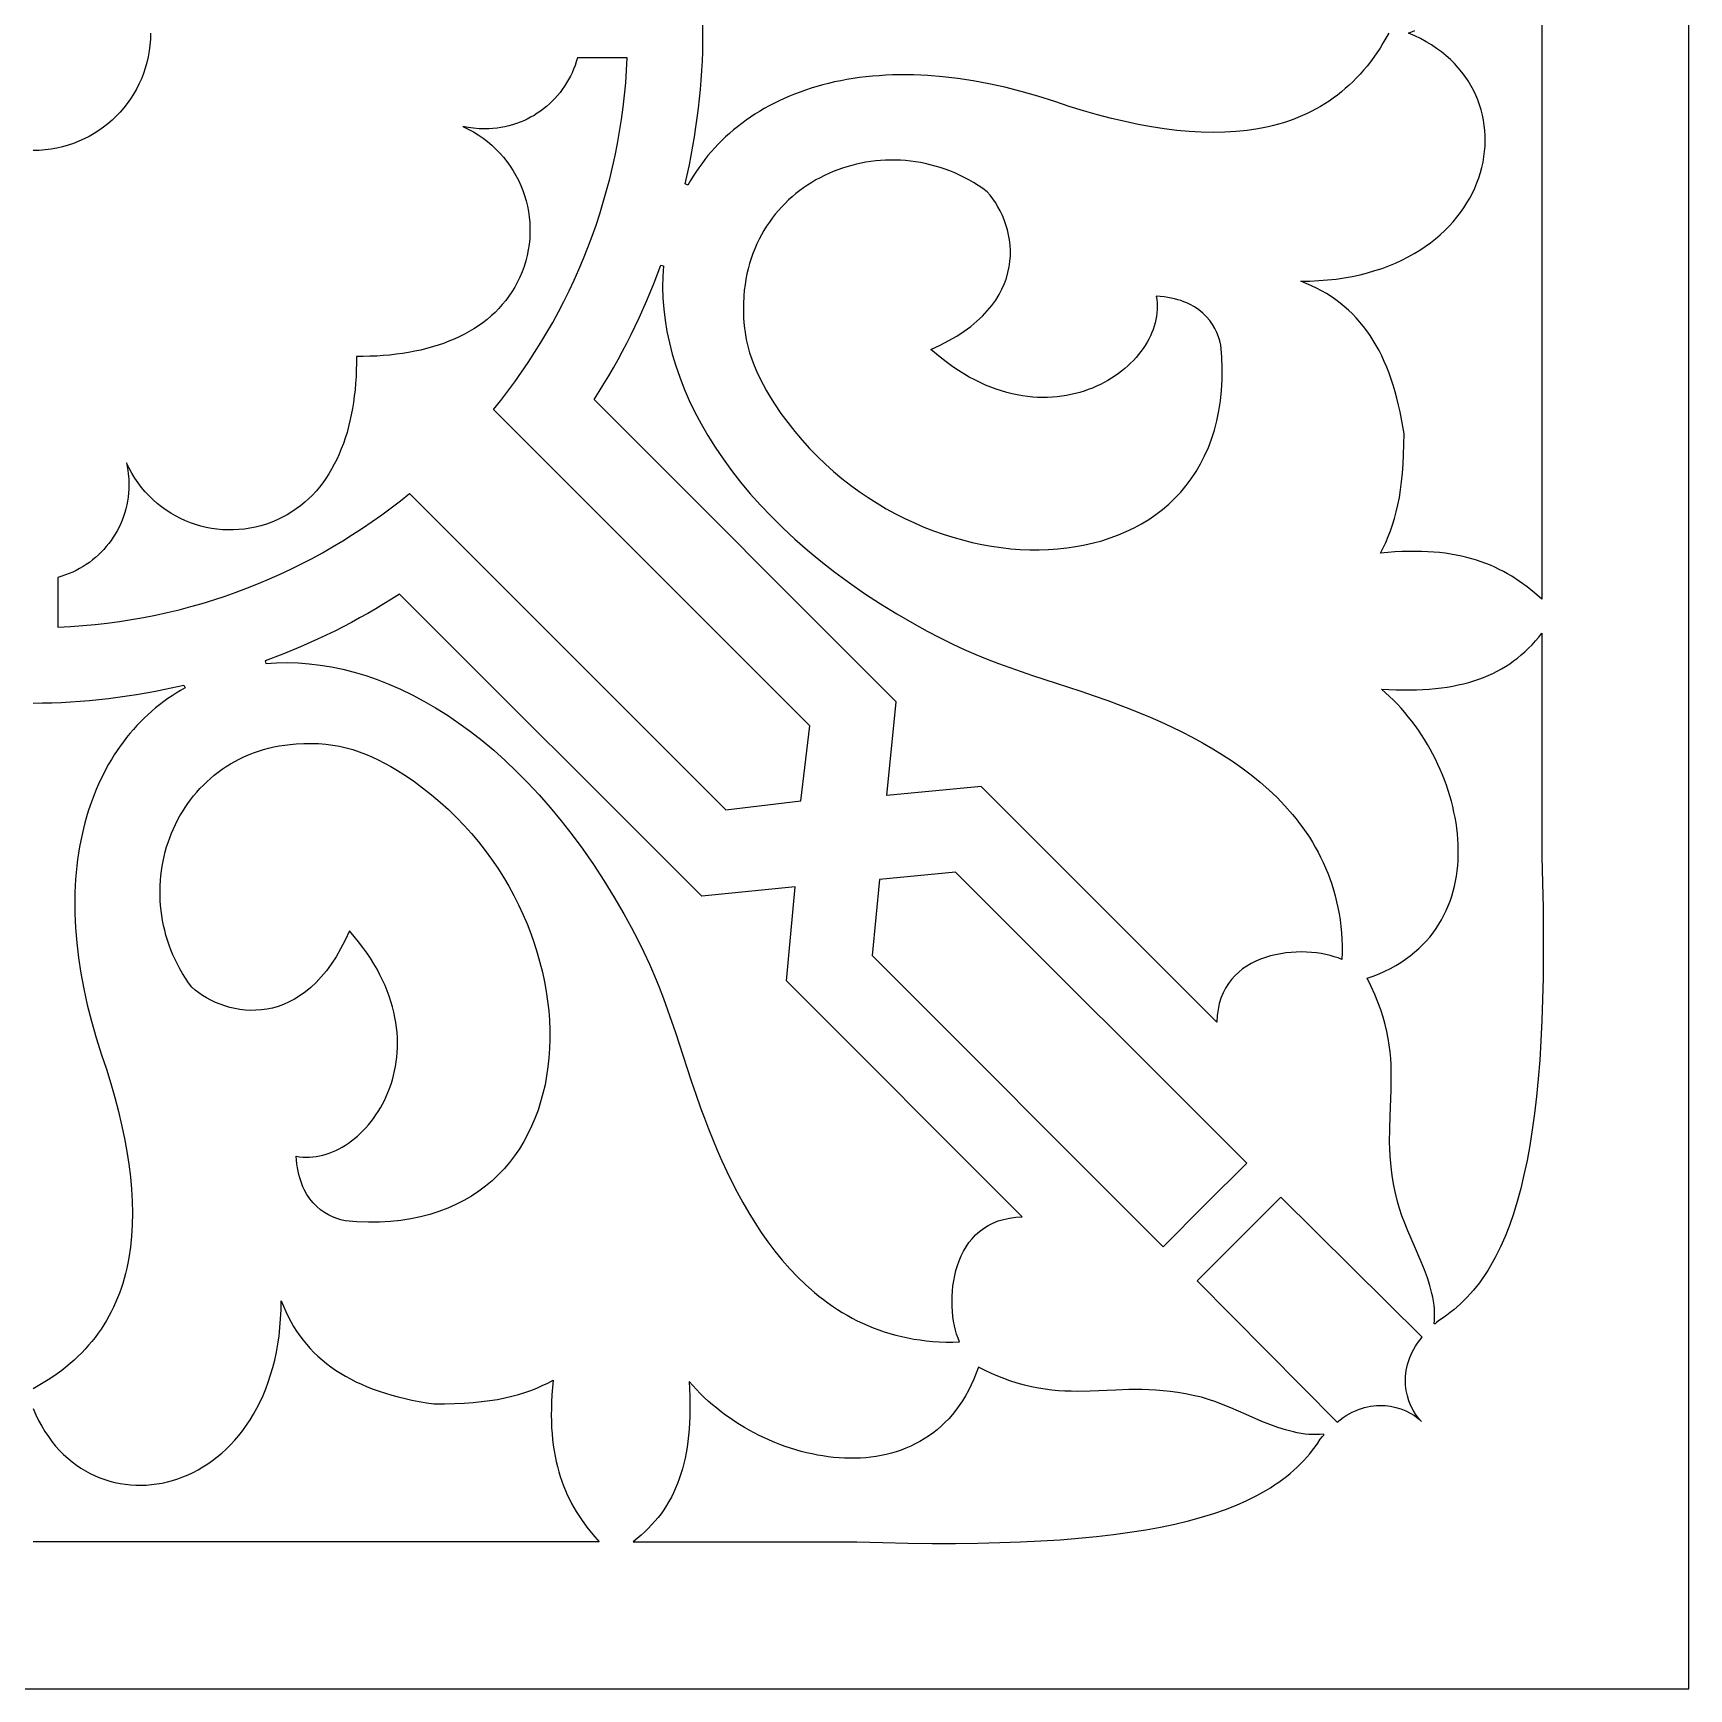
# Model space of a CAD drawing. Extents: x -86.7 to -36.7, y -118.9 to -68.9.
# Drawn here: x -61.72 to -36.72, y -118.87 to -93.87 of the extents above; entities that cross this region are included whole.
import ezdxf

# ---------------------------------------------------------------- set-up
doc = ezdxf.new("R2010")
doc.units = 0
doc.header["$MEASUREMENT"] = 0
doc.layers.add('LAYER_1', color=18, linetype='CONTINUOUS')

msp = doc.modelspace()

# ---------------------------------------------------------------- linework, layer by layer
at = {"layer": 'LAYER_1'}
for points in [[(-86.719, -118.871), (-36.719, -118.871), (-36.719, -68.871), (-86.719, -68.871)], [(-56.837, -98.754), (-56.837, -98.856), (-56.84, -98.958), (-56.844, -99.058), (-56.851, -99.158), (-56.859, -99.256), (-56.87, -99.352), (-56.883, -99.447), (-56.898, -99.541), (-56.915, -99.633), (-56.935, -99.724), (-56.956, -99.812), (-56.98, -99.9), (-57.007, -99.985), (-57.035, -100.068), (-57.066, -100.15), (-57.099, -100.229), (-57.134, -100.307), (-57.172, -100.382), (-57.212, -100.456), (-57.254, -100.527), (-57.299, -100.595), (-57.347, -100.662), (-57.396, -100.726), (-57.448, -100.787), (-57.503, -100.846), (-57.56, -100.903), (-57.619, -100.956), (-57.681, -101.007), (-57.746, -101.055), (-57.813, -101.1), (-57.883, -101.143), (-57.955, -101.182), (-58.034, -101.221), (-58.115, -101.255), (-58.197, -101.284), (-58.279, -101.31), (-58.362, -101.331), (-58.445, -101.348), (-58.528, -101.36), (-58.612, -101.368), (-58.695, -101.373), (-58.779, -101.373), (-58.862, -101.369), (-58.944, -101.361), (-59.026, -101.349), (-59.107, -101.334), (-59.187, -101.314), (-59.267, -101.291), (-59.345, -101.264), (-59.421, -101.233), (-59.496, -101.199), (-59.57, -101.161), (-59.641, -101.119), (-59.711, -101.074), (-59.779, -101.026), (-59.844, -100.974), (-59.908, -100.918), (-59.968, -100.86), (-60.026, -100.798), (-60.081, -100.733), (-60.133, -100.664), (-60.183, -100.593), (-60.228, -100.518), (-60.271, -100.44), (-60.31, -100.359), (-60.293, -100.44), (-60.282, -100.522), (-60.274, -100.606), (-60.272, -100.69), (-60.273, -100.753), (-60.277, -100.815), (-60.284, -100.876), (-60.293, -100.936), (-60.304, -100.996), (-60.318, -101.054), (-60.334, -101.112), (-60.353, -101.168), (-60.374, -101.224), (-60.396, -101.278), (-60.422, -101.332), (-60.449, -101.384), (-60.478, -101.435), (-60.509, -101.484), (-60.542, -101.532), (-60.577, -101.579), (-60.614, -101.624), (-60.652, -101.668), (-60.692, -101.71), (-60.734, -101.751), (-60.778, -101.789), (-60.823, -101.826), (-60.869, -101.862), (-60.917, -101.895), (-60.966, -101.926), (-61.017, -101.956), (-61.069, -101.983), (-61.122, -102.009), (-61.176, -102.032), (-61.232, -102.053), (-61.288, -102.072), (-61.345, -102.089), (-61.345, -102.841), (-61.157, -102.832), (-60.97, -102.818), (-60.784, -102.801), (-60.6, -102.78), (-60.416, -102.755), (-60.233, -102.727), (-60.052, -102.694), (-59.872, -102.659), (-59.694, -102.619), (-59.516, -102.577), (-59.34, -102.53), (-59.166, -102.481), (-58.993, -102.427), (-58.821, -102.371), (-58.651, -102.311), (-58.483, -102.248), (-58.316, -102.181), (-58.151, -102.112), (-57.988, -102.039), (-57.826, -101.963), (-57.666, -101.884), (-57.508, -101.802), (-57.352, -101.717), (-57.198, -101.628), (-57.045, -101.537), (-56.895, -101.443), (-56.746, -101.347), (-56.6, -101.247), (-56.456, -101.144), (-56.313, -101.039), (-56.173, -100.931), (-56.036, -100.821), (-51.274, -105.583), (-51.259, -105.597), (-50.128, -105.463), (-49.993, -104.332), (-50.007, -104.317), (-54.77, -99.555), (-54.659, -99.417), (-54.551, -99.277), (-54.446, -99.135), (-54.344, -98.991), (-54.244, -98.844), (-54.147, -98.696), (-54.053, -98.545), (-53.962, -98.393), (-53.874, -98.239), (-53.789, -98.082), (-53.707, -97.924), (-53.628, -97.765), (-53.552, -97.603), (-53.479, -97.439), (-53.409, -97.274), (-53.343, -97.108), (-53.28, -96.939), (-53.22, -96.769), (-53.163, -96.598), (-53.11, -96.425), (-53.06, -96.25), (-53.014, -96.074), (-52.971, -95.897), (-52.932, -95.718), (-52.896, -95.538), (-52.864, -95.357), (-52.836, -95.175), (-52.811, -94.991), (-52.79, -94.806), (-52.772, -94.62), (-52.759, -94.433), (-52.749, -94.245), (-53.502, -94.245), (-53.518, -94.303), (-53.537, -94.359), (-53.558, -94.415), (-53.582, -94.469), (-53.607, -94.522), (-53.635, -94.574), (-53.664, -94.624), (-53.696, -94.674), (-53.729, -94.722), (-53.764, -94.768), (-53.801, -94.813), (-53.84, -94.857), (-53.881, -94.898), (-53.923, -94.939), (-53.966, -94.977), (-54.012, -95.014), (-54.058, -95.049), (-54.107, -95.082), (-54.156, -95.113), (-54.207, -95.142), (-54.259, -95.169), (-54.312, -95.194), (-54.367, -95.217), (-54.422, -95.238), (-54.479, -95.257), (-54.537, -95.273), (-54.595, -95.287), (-54.655, -95.298), (-54.715, -95.307), (-54.776, -95.314), (-54.838, -95.318), (-54.9, -95.319), (-54.985, -95.316), (-55.069, -95.309), (-55.151, -95.297), (-55.231, -95.281), (-55.15, -95.32), (-55.072, -95.362), (-54.998, -95.408), (-54.926, -95.457), (-54.858, -95.51), (-54.793, -95.565), (-54.731, -95.623), (-54.672, -95.683), (-54.617, -95.746), (-54.565, -95.812), (-54.516, -95.879), (-54.471, -95.949), (-54.43, -96.021), (-54.392, -96.094), (-54.357, -96.17), (-54.327, -96.246), (-54.3, -96.324), (-54.276, -96.403), (-54.257, -96.483), (-54.241, -96.565), (-54.23, -96.646), (-54.222, -96.729), (-54.218, -96.812), (-54.218, -96.895), (-54.222, -96.979), (-54.231, -97.062), (-54.243, -97.146), (-54.26, -97.229), (-54.281, -97.311), (-54.306, -97.394), (-54.336, -97.475), (-54.37, -97.556), (-54.409, -97.635), (-54.448, -97.708), (-54.49, -97.777), (-54.536, -97.844), (-54.584, -97.909), (-54.635, -97.971), (-54.688, -98.031), (-54.745, -98.088), (-54.803, -98.142), (-54.865, -98.194), (-54.929, -98.244), (-54.995, -98.291), (-55.064, -98.336), (-55.135, -98.379), (-55.208, -98.419), (-55.284, -98.456), (-55.361, -98.492), (-55.441, -98.525), (-55.522, -98.556), (-55.606, -98.584), (-55.691, -98.61), (-55.778, -98.634), (-55.867, -98.656), (-55.958, -98.675), (-56.05, -98.693), (-56.143, -98.708), (-56.239, -98.721), (-56.335, -98.732), (-56.433, -98.74), (-56.532, -98.747), (-56.633, -98.751), (-56.734, -98.753)], [(-44.762, -97.845), (-44.754, -97.894), (-44.749, -97.944), (-44.747, -97.993), (-44.748, -98.043), (-44.751, -98.094), (-44.758, -98.144), (-44.767, -98.194), (-44.778, -98.244), (-44.792, -98.294), (-44.809, -98.344), (-44.828, -98.393), (-44.85, -98.442), (-44.874, -98.491), (-44.9, -98.539), (-44.929, -98.586), (-44.96, -98.633), (-44.993, -98.679), (-45.029, -98.724), (-45.066, -98.768), (-45.106, -98.812), (-45.148, -98.854), (-45.191, -98.895), (-45.237, -98.935), (-45.284, -98.974), (-45.333, -99.011), (-45.384, -99.047), (-45.437, -99.082), (-45.491, -99.115), (-45.548, -99.146), (-45.605, -99.176), (-45.664, -99.204), (-45.725, -99.23), (-45.787, -99.254), (-45.851, -99.276), (-45.915, -99.296), (-45.982, -99.314), (-46.049, -99.329), (-46.118, -99.343), (-46.187, -99.354), (-46.258, -99.362), (-46.33, -99.368), (-46.403, -99.372), (-46.477, -99.373), (-46.552, -99.371), (-46.627, -99.366), (-46.704, -99.358), (-46.781, -99.348), (-46.859, -99.334), (-46.937, -99.318), (-47.016, -99.298), (-47.096, -99.275), (-47.177, -99.248), (-47.257, -99.219), (-47.338, -99.185), (-47.42, -99.149), (-47.502, -99.108), (-47.584, -99.064), (-47.667, -99.016), (-47.749, -98.965), (-47.832, -98.909), (-47.915, -98.85), (-47.998, -98.786), (-48.08, -98.718), (-48.163, -98.647), (-48.023, -98.582), (-47.894, -98.515), (-47.774, -98.445), (-47.663, -98.373), (-47.562, -98.299), (-47.47, -98.222), (-47.387, -98.144), (-47.312, -98.065), (-47.245, -97.984), (-47.186, -97.903), (-47.135, -97.82), (-47.091, -97.737), (-47.054, -97.653), (-47.023, -97.569), (-47, -97.485), (-46.982, -97.402), (-46.97, -97.318), (-46.964, -97.236), (-46.964, -97.154), (-46.968, -97.073), (-46.977, -96.994), (-46.991, -96.916), (-47.008, -96.84), (-47.03, -96.765), (-47.056, -96.693), (-47.085, -96.623), (-47.117, -96.556), (-47.151, -96.492), (-47.189, -96.43), (-47.228, -96.372), (-47.27, -96.317), (-47.313, -96.266), (-47.381, -96.217), (-47.449, -96.172), (-47.519, -96.128), (-47.589, -96.088), (-47.66, -96.05), (-47.732, -96.015), (-47.804, -95.983), (-47.877, -95.953), (-47.95, -95.925), (-48.024, -95.9), (-48.098, -95.878), (-48.173, -95.858), (-48.248, -95.841), (-48.323, -95.826), (-48.398, -95.814), (-48.473, -95.804), (-48.548, -95.796), (-48.624, -95.791), (-48.699, -95.788), (-48.774, -95.788), (-48.848, -95.79), (-48.923, -95.794), (-48.997, -95.801), (-49.071, -95.81), (-49.144, -95.821), (-49.217, -95.834), (-49.289, -95.85), (-49.36, -95.868), (-49.431, -95.888), (-49.501, -95.91), (-49.57, -95.935), (-49.638, -95.961), (-49.706, -95.99), (-49.772, -96.021), (-49.837, -96.054), (-49.901, -96.089), (-49.964, -96.126), (-50.026, -96.165), (-50.086, -96.206), (-50.145, -96.25), (-50.202, -96.295), (-50.258, -96.342), (-50.313, -96.391), (-50.366, -96.442), (-50.417, -96.495), (-50.466, -96.55), (-50.514, -96.607), (-50.56, -96.665), (-50.603, -96.726), (-50.645, -96.788), (-50.685, -96.852), (-50.723, -96.918), (-50.758, -96.985), (-50.791, -97.055), (-50.822, -97.126), (-50.851, -97.199), (-50.877, -97.273), (-50.901, -97.35), (-50.922, -97.428), (-50.941, -97.507), (-50.957, -97.588), (-50.97, -97.671), (-50.981, -97.755), (-50.988, -97.841), (-50.994, -97.958), (-50.995, -98.072), (-50.991, -98.182), (-50.983, -98.289), (-50.969, -98.394), (-50.951, -98.497), (-50.928, -98.598), (-50.901, -98.697), (-50.869, -98.795), (-50.833, -98.891), (-50.792, -98.988), (-50.747, -99.083), (-50.698, -99.179), (-50.645, -99.275), (-50.587, -99.371), (-50.526, -99.468), (-50.428, -99.613), (-50.325, -99.753), (-50.219, -99.888), (-50.109, -100.018), (-49.995, -100.144), (-49.878, -100.264), (-49.757, -100.38), (-49.634, -100.491), (-49.507, -100.597), (-49.378, -100.698), (-49.246, -100.794), (-49.112, -100.885), (-48.976, -100.971), (-48.838, -101.053), (-48.698, -101.129), (-48.557, -101.201), (-48.414, -101.267), (-48.271, -101.329), (-48.126, -101.385), (-47.981, -101.436), (-47.835, -101.483), (-47.688, -101.524), (-47.542, -101.561), (-47.395, -101.592), (-47.249, -101.618), (-47.103, -101.639), (-46.958, -101.656), (-46.814, -101.667), (-46.67, -101.672), (-46.528, -101.673), (-46.387, -101.669), (-46.248, -101.659), (-46.11, -101.645), (-45.975, -101.625), (-45.841, -101.6), (-45.71, -101.57), (-45.582, -101.535), (-45.456, -101.494), (-45.333, -101.449), (-45.214, -101.398), (-45.097, -101.341), (-44.984, -101.28), (-44.875, -101.213), (-44.77, -101.141), (-44.669, -101.064), (-44.572, -100.982), (-44.48, -100.894), (-44.392, -100.801), (-44.309, -100.703), (-44.232, -100.599), (-44.159, -100.49), (-44.092, -100.375), (-44.031, -100.256), (-43.975, -100.13), (-43.926, -100), (-43.883, -99.864), (-43.846, -99.723), (-43.816, -99.576), (-43.792, -99.424), (-43.776, -99.266), (-43.767, -99.103), (-43.765, -98.935), (-43.771, -98.761), (-43.784, -98.582), (-43.801, -98.518), (-43.821, -98.455), (-43.846, -98.392), (-43.877, -98.33), (-43.913, -98.269), (-43.954, -98.21), (-44.002, -98.154), (-44.056, -98.1), (-44.117, -98.05), (-44.185, -98.005), (-44.261, -97.963), (-44.301, -97.945), (-44.344, -97.927), (-44.389, -97.911), (-44.436, -97.897), (-44.485, -97.884), (-44.536, -97.873), (-44.589, -97.863), (-44.644, -97.855), (-44.702, -97.849)], [(-52.201, -97.384), (-52.212, -97.544), (-52.215, -97.707), (-52.21, -97.871), (-52.197, -98.038), (-52.177, -98.206), (-52.149, -98.376), (-52.113, -98.547), (-52.069, -98.72), (-52.017, -98.893), (-51.957, -99.068), (-51.889, -99.243), (-51.812, -99.419), (-51.727, -99.596), (-51.634, -99.772), (-51.532, -99.949), (-51.421, -100.125), (-51.302, -100.301), (-51.174, -100.477), (-51.037, -100.652), (-50.891, -100.826), (-50.737, -101), (-50.573, -101.172), (-50.4, -101.343), (-50.218, -101.512), (-50.026, -101.68), (-49.825, -101.846), (-49.615, -102.01), (-49.395, -102.171), (-49.166, -102.331), (-48.927, -102.487), (-48.678, -102.641), (-48.419, -102.793), (-48.219, -102.903), (-48.026, -103.004), (-47.841, -103.095), (-47.661, -103.178), (-47.485, -103.254), (-47.312, -103.324), (-47.141, -103.389), (-46.971, -103.451), (-46.629, -103.569), (-46.275, -103.685), (-45.899, -103.808), (-45.701, -103.876), (-45.493, -103.949), (-45.334, -104.007), (-45.174, -104.068), (-45.013, -104.132), (-44.853, -104.2), (-44.692, -104.27), (-44.532, -104.344), (-44.374, -104.421), (-44.217, -104.502), (-44.061, -104.587), (-43.909, -104.676), (-43.759, -104.768), (-43.612, -104.865), (-43.468, -104.966), (-43.329, -105.072), (-43.194, -105.182), (-43.063, -105.296), (-42.938, -105.415), (-42.818, -105.539), (-42.705, -105.669), (-42.65, -105.735), (-42.598, -105.803), (-42.547, -105.872), (-42.497, -105.942), (-42.45, -106.014), (-42.404, -106.087), (-42.36, -106.162), (-42.318, -106.238), (-42.279, -106.315), (-42.241, -106.394), (-42.205, -106.474), (-42.172, -106.555), (-42.14, -106.638), (-42.111, -106.723), (-42.085, -106.809), (-42.06, -106.897), (-42.038, -106.986), (-42.019, -107.076), (-42.002, -107.168), (-41.987, -107.262), (-41.976, -107.358), (-41.966, -107.455), (-41.96, -107.553), (-41.956, -107.653), (-41.956, -107.755), (-41.958, -107.859), (-42.014, -107.836), (-42.073, -107.816), (-42.137, -107.798), (-42.203, -107.783), (-42.272, -107.77), (-42.344, -107.759), (-42.417, -107.752), (-42.493, -107.747), (-42.569, -107.745), (-42.647, -107.747), (-42.725, -107.751), (-42.803, -107.759), (-42.882, -107.771), (-42.959, -107.786), (-43.036, -107.805), (-43.111, -107.828), (-43.185, -107.854), (-43.257, -107.885), (-43.326, -107.92), (-43.393, -107.959), (-43.457, -108.002), (-43.517, -108.05), (-43.573, -108.103), (-43.625, -108.161), (-43.673, -108.223), (-43.715, -108.29), (-43.752, -108.363), (-43.784, -108.441), (-43.809, -108.524), (-43.828, -108.612), (-43.84, -108.706), (-43.845, -108.806), (-47.407, -105.245), (-48.827, -105.38), (-48.686, -103.966), (-53.25, -99.402), (-53.174, -99.284), (-53.1, -99.165), (-53.028, -99.045), (-52.957, -98.923), (-52.888, -98.8), (-52.821, -98.676), (-52.755, -98.551), (-52.691, -98.424), (-52.629, -98.297), (-52.568, -98.168), (-52.452, -97.907), (-52.343, -97.643), (-52.241, -97.375)], [(-58.206, -103.389), (-58.046, -103.379), (-57.884, -103.376), (-57.719, -103.381), (-57.553, -103.393), (-57.385, -103.413), (-57.215, -103.441), (-57.043, -103.477), (-56.871, -103.521), (-56.697, -103.573), (-56.523, -103.633), (-56.347, -103.702), (-56.171, -103.778), (-55.995, -103.863), (-55.819, -103.957), (-55.642, -104.059), (-55.465, -104.169), (-55.289, -104.289), (-55.114, -104.417), (-54.938, -104.554), (-54.764, -104.699), (-54.591, -104.854), (-54.419, -105.018), (-54.248, -105.191), (-54.078, -105.373), (-53.911, -105.565), (-53.745, -105.765), (-53.581, -105.976), (-53.419, -106.195), (-53.26, -106.425), (-53.103, -106.664), (-52.949, -106.913), (-52.798, -107.171), (-52.687, -107.372), (-52.587, -107.564), (-52.496, -107.75), (-52.413, -107.93), (-52.337, -108.106), (-52.267, -108.278), (-52.201, -108.449), (-52.139, -108.619), (-52.022, -108.962), (-51.906, -109.316), (-51.782, -109.691), (-51.715, -109.89), (-51.642, -110.097), (-51.584, -110.256), (-51.522, -110.416), (-51.458, -110.577), (-51.391, -110.738), (-51.321, -110.898), (-51.247, -111.058), (-51.169, -111.217), (-51.088, -111.374), (-51.004, -111.529), (-50.915, -111.682), (-50.822, -111.832), (-50.725, -111.979), (-50.624, -112.123), (-50.519, -112.262), (-50.409, -112.397), (-50.295, -112.528), (-50.175, -112.653), (-50.051, -112.772), (-49.922, -112.886), (-49.856, -112.94), (-49.788, -112.993), (-49.719, -113.044), (-49.648, -113.093), (-49.576, -113.141), (-49.503, -113.187), (-49.429, -113.23), (-49.353, -113.272), (-49.276, -113.312), (-49.197, -113.35), (-49.117, -113.385), (-49.035, -113.419), (-48.952, -113.45), (-48.868, -113.479), (-48.782, -113.506), (-48.694, -113.53), (-48.605, -113.552), (-48.514, -113.572), (-48.422, -113.589), (-48.328, -113.603), (-48.233, -113.615), (-48.136, -113.624), (-48.037, -113.63), (-47.937, -113.634), (-47.835, -113.635), (-47.732, -113.633), (-47.754, -113.577), (-47.775, -113.517), (-47.792, -113.454), (-47.808, -113.388), (-47.821, -113.318), (-47.831, -113.247), (-47.839, -113.173), (-47.844, -113.098), (-47.845, -113.021), (-47.844, -112.944), (-47.839, -112.866), (-47.831, -112.787), (-47.82, -112.709), (-47.805, -112.631), (-47.786, -112.555), (-47.763, -112.479), (-47.737, -112.406), (-47.706, -112.334), (-47.671, -112.264), (-47.632, -112.198), (-47.589, -112.134), (-47.54, -112.074), (-47.488, -112.018), (-47.43, -111.966), (-47.368, -111.918), (-47.3, -111.876), (-47.228, -111.839), (-47.15, -111.807), (-47.067, -111.782), (-46.978, -111.763), (-46.884, -111.751), (-46.784, -111.746), (-50.346, -108.183), (-50.211, -106.764), (-51.624, -106.904), (-56.189, -102.341), (-56.306, -102.416), (-56.425, -102.49), (-56.545, -102.563), (-56.667, -102.633), (-56.79, -102.702), (-56.914, -102.77), (-57.04, -102.835), (-57.166, -102.9), (-57.294, -102.962), (-57.423, -103.023), (-57.683, -103.139), (-57.948, -103.248), (-58.216, -103.35)], [(-40.567, -113.361), (-40.561, -113.305), (-40.558, -113.248), (-40.558, -113.191), (-40.561, -113.134), (-40.567, -113.076), (-40.575, -113.018), (-40.586, -112.959), (-40.599, -112.9), (-40.63, -112.782), (-40.668, -112.664), (-40.711, -112.545), (-40.759, -112.426), (-40.86, -112.189), (-40.961, -111.956), (-41.009, -111.842), (-41.052, -111.729), (-41.09, -111.619), (-41.121, -111.511), (-41.151, -111.389), (-41.175, -111.27), (-41.195, -111.154), (-41.21, -111.042), (-41.222, -110.932), (-41.23, -110.824), (-41.235, -110.719), (-41.238, -110.616), (-41.237, -110.414), (-41.231, -110.218), (-41.215, -109.834), (-41.212, -109.643), (-41.213, -109.546), (-41.216, -109.449), (-41.222, -109.351), (-41.231, -109.252), (-41.243, -109.151), (-41.26, -109.049), (-41.28, -108.945), (-41.306, -108.839), (-41.336, -108.73), (-41.372, -108.619), (-41.414, -108.505), (-41.462, -108.388), (-41.517, -108.267), (-41.579, -108.143), (-41.485, -108.11), (-41.395, -108.073), (-41.308, -108.034), (-41.225, -107.993), (-41.145, -107.949), (-41.069, -107.902), (-40.996, -107.854), (-40.927, -107.803), (-40.861, -107.75), (-40.799, -107.695), (-40.74, -107.638), (-40.684, -107.58), (-40.632, -107.519), (-40.582, -107.457), (-40.536, -107.393), (-40.494, -107.327), (-40.454, -107.26), (-40.417, -107.191), (-40.383, -107.121), (-40.353, -107.05), (-40.325, -106.977), (-40.3, -106.904), (-40.278, -106.829), (-40.259, -106.753), (-40.242, -106.677), (-40.229, -106.599), (-40.218, -106.521), (-40.21, -106.442), (-40.204, -106.363), (-40.201, -106.283), (-40.201, -106.202), (-40.203, -106.121), (-40.207, -106.04), (-40.214, -105.959), (-40.224, -105.877), (-40.235, -105.795), (-40.249, -105.714), (-40.266, -105.632), (-40.284, -105.55), (-40.305, -105.469), (-40.328, -105.388), (-40.353, -105.307), (-40.38, -105.227), (-40.409, -105.148), (-40.44, -105.068), (-40.473, -104.99), (-40.508, -104.912), (-40.545, -104.835), (-40.584, -104.759), (-40.625, -104.684), (-40.667, -104.61), (-40.711, -104.538), (-40.757, -104.466), (-40.804, -104.396), (-40.853, -104.326), (-40.904, -104.259), (-40.956, -104.193), (-41.01, -104.128), (-41.065, -104.065), (-41.121, -104.004), (-41.179, -103.945), (-41.238, -103.887), (-41.298, -103.832), (-41.36, -103.778), (-41.14, -103.787), (-40.932, -103.788), (-40.832, -103.786), (-40.734, -103.782), (-40.639, -103.776), (-40.547, -103.768), (-40.457, -103.757), (-40.369, -103.745), (-40.284, -103.731), (-40.201, -103.714), (-40.121, -103.696), (-40.042, -103.675), (-39.966, -103.653), (-39.891, -103.628), (-39.819, -103.601), (-39.749, -103.572), (-39.68, -103.541), (-39.614, -103.507), (-39.549, -103.472), (-39.486, -103.434), (-39.425, -103.394), (-39.365, -103.351), (-39.307, -103.307), (-39.25, -103.26), (-39.195, -103.211), (-39.141, -103.159), (-39.088, -103.106), (-39.037, -103.049), (-38.987, -102.991), (-38.938, -102.93), (-38.938, -106.31), (-38.928, -106.701), (-38.92, -107.079), (-38.917, -107.445), (-38.917, -107.797), (-38.92, -108.137), (-38.928, -108.465), (-38.939, -108.781), (-38.954, -109.085), (-38.972, -109.377), (-38.994, -109.658), (-39.02, -109.927), (-39.05, -110.185), (-39.084, -110.433), (-39.122, -110.669), (-39.163, -110.895), (-39.209, -111.111), (-39.258, -111.316), (-39.311, -111.512), (-39.369, -111.697), (-39.43, -111.874), (-39.495, -112.04), (-39.565, -112.198), (-39.638, -112.346), (-39.716, -112.485), (-39.756, -112.552), (-39.797, -112.616), (-39.84, -112.679), (-39.883, -112.739), (-39.928, -112.797), (-39.973, -112.853), (-40.02, -112.907), (-40.068, -112.959), (-40.116, -113.009), (-40.166, -113.057), (-40.217, -113.103), (-40.269, -113.148), (-40.322, -113.19), (-40.376, -113.23), (-40.431, -113.269), (-40.487, -113.306), (-40.528, -113.342), (-40.551, -113.358), (-40.56, -113.362)], [(-57.746, -110.828), (-57.696, -110.836), (-57.647, -110.841), (-57.597, -110.844), (-57.547, -110.843), (-57.497, -110.839), (-57.447, -110.833), (-57.397, -110.824), (-57.347, -110.813), (-57.297, -110.799), (-57.247, -110.782), (-57.198, -110.763), (-57.149, -110.741), (-57.1, -110.717), (-57.052, -110.69), (-57.005, -110.662), (-56.958, -110.631), (-56.912, -110.597), (-56.867, -110.562), (-56.822, -110.524), (-56.779, -110.485), (-56.737, -110.443), (-56.695, -110.4), (-56.655, -110.354), (-56.617, -110.307), (-56.579, -110.257), (-56.543, -110.206), (-56.509, -110.154), (-56.476, -110.099), (-56.445, -110.043), (-56.415, -109.986), (-56.387, -109.926), (-56.361, -109.866), (-56.337, -109.804), (-56.315, -109.74), (-56.295, -109.675), (-56.277, -109.609), (-56.261, -109.542), (-56.248, -109.473), (-56.237, -109.403), (-56.228, -109.332), (-56.222, -109.261), (-56.219, -109.188), (-56.218, -109.114), (-56.22, -109.039), (-56.225, -108.963), (-56.232, -108.887), (-56.243, -108.81), (-56.256, -108.732), (-56.273, -108.653), (-56.293, -108.574), (-56.316, -108.494), (-56.342, -108.414), (-56.372, -108.333), (-56.405, -108.252), (-56.442, -108.17), (-56.482, -108.088), (-56.526, -108.006), (-56.574, -107.924), (-56.626, -107.841), (-56.681, -107.759), (-56.741, -107.676), (-56.805, -107.593), (-56.872, -107.51), (-56.944, -107.427), (-57.009, -107.567), (-57.076, -107.697), (-57.146, -107.817), (-57.218, -107.927), (-57.292, -108.028), (-57.368, -108.12), (-57.446, -108.204), (-57.526, -108.279), (-57.606, -108.345), (-57.688, -108.404), (-57.771, -108.456), (-57.854, -108.5), (-57.938, -108.537), (-58.021, -108.567), (-58.105, -108.591), (-58.189, -108.609), (-58.272, -108.62), (-58.355, -108.626), (-58.437, -108.627), (-58.517, -108.623), (-58.597, -108.614), (-58.675, -108.6), (-58.751, -108.582), (-58.825, -108.56), (-58.897, -108.535), (-58.967, -108.506), (-59.035, -108.474), (-59.099, -108.439), (-59.161, -108.402), (-59.219, -108.362), (-59.274, -108.321), (-59.325, -108.278), (-59.373, -108.21), (-59.419, -108.141), (-59.462, -108.072), (-59.503, -108.002), (-59.54, -107.931), (-59.576, -107.859), (-59.608, -107.787), (-59.638, -107.714), (-59.665, -107.64), (-59.69, -107.566), (-59.713, -107.492), (-59.732, -107.418), (-59.75, -107.343), (-59.765, -107.268), (-59.777, -107.193), (-59.787, -107.117), (-59.795, -107.042), (-59.8, -106.967), (-59.802, -106.892), (-59.803, -106.817), (-59.801, -106.742), (-59.797, -106.668), (-59.79, -106.594), (-59.781, -106.52), (-59.77, -106.447), (-59.756, -106.374), (-59.741, -106.302), (-59.723, -106.231), (-59.703, -106.16), (-59.68, -106.09), (-59.656, -106.021), (-59.629, -105.952), (-59.601, -105.885), (-59.57, -105.819), (-59.537, -105.754), (-59.502, -105.69), (-59.465, -105.627), (-59.426, -105.565), (-59.384, -105.505), (-59.341, -105.446), (-59.296, -105.388), (-59.249, -105.332), (-59.2, -105.278), (-59.149, -105.225), (-59.096, -105.174), (-59.041, -105.125), (-58.984, -105.077), (-58.926, -105.031), (-58.865, -104.987), (-58.803, -104.946), (-58.739, -104.906), (-58.673, -104.868), (-58.606, -104.833), (-58.536, -104.799), (-58.465, -104.768), (-58.392, -104.74), (-58.318, -104.714), (-58.241, -104.69), (-58.164, -104.669), (-58.084, -104.65), (-58.003, -104.634), (-57.92, -104.621), (-57.836, -104.61), (-57.75, -104.603), (-57.633, -104.597), (-57.519, -104.596), (-57.409, -104.599), (-57.301, -104.608), (-57.196, -104.622), (-57.094, -104.64), (-56.993, -104.662), (-56.894, -104.69), (-56.796, -104.722), (-56.699, -104.758), (-56.603, -104.798), (-56.507, -104.843), (-56.412, -104.892), (-56.316, -104.946), (-56.22, -105.003), (-56.123, -105.065), (-55.978, -105.163), (-55.838, -105.265), (-55.703, -105.372), (-55.573, -105.482), (-55.447, -105.596), (-55.326, -105.713), (-55.211, -105.833), (-55.1, -105.957), (-54.994, -106.084), (-54.893, -106.213), (-54.797, -106.345), (-54.705, -106.479), (-54.619, -106.615), (-54.538, -106.753), (-54.461, -106.892), (-54.39, -107.034), (-54.324, -107.176), (-54.262, -107.32), (-54.206, -107.465), (-54.154, -107.61), (-54.108, -107.756), (-54.066, -107.902), (-54.03, -108.049), (-53.999, -108.195), (-53.972, -108.342), (-53.951, -108.488), (-53.935, -108.633), (-53.924, -108.777), (-53.918, -108.921), (-53.917, -109.063), (-53.922, -109.204), (-53.931, -109.343), (-53.946, -109.481), (-53.966, -109.616), (-53.99, -109.749), (-54.021, -109.88), (-54.056, -110.009), (-54.096, -110.135), (-54.142, -110.257), (-54.193, -110.377), (-54.249, -110.493), (-54.311, -110.606), (-54.377, -110.715), (-54.449, -110.821), (-54.526, -110.922), (-54.609, -111.019), (-54.697, -111.111), (-54.79, -111.199), (-54.888, -111.281), (-54.992, -111.359), (-55.101, -111.431), (-55.215, -111.498), (-55.335, -111.56), (-55.46, -111.615), (-55.591, -111.665), (-55.727, -111.708), (-55.868, -111.745), (-56.015, -111.775), (-56.167, -111.798), (-56.324, -111.815), (-56.487, -111.824), (-56.656, -111.826), (-56.83, -111.82), (-57.009, -111.806), (-57.072, -111.79), (-57.136, -111.77), (-57.199, -111.744), (-57.261, -111.714), (-57.322, -111.678), (-57.381, -111.636), (-57.437, -111.589), (-57.491, -111.535), (-57.54, -111.474), (-57.586, -111.406), (-57.627, -111.33), (-57.646, -111.289), (-57.663, -111.247), (-57.679, -111.202), (-57.694, -111.155), (-57.707, -111.106), (-57.718, -111.055), (-57.728, -111.002), (-57.735, -110.946), (-57.741, -110.889)], [(-48.94, -106.651), (-49.053, -107.8), (-44.659, -112.195), (-44.027, -111.564), (-43.395, -110.932), (-47.791, -106.538)], [(-42.032, -114.844), (-41.986, -114.808), (-41.94, -114.775), (-41.894, -114.745), (-41.848, -114.718), (-41.802, -114.694), (-41.755, -114.672), (-41.709, -114.653), (-41.663, -114.637), (-41.617, -114.624), (-41.572, -114.613), (-41.526, -114.604), (-41.481, -114.598), (-41.437, -114.594), (-41.393, -114.592), (-41.35, -114.592), (-41.307, -114.594), (-41.223, -114.604), (-41.143, -114.621), (-41.067, -114.644), (-40.994, -114.673), (-40.927, -114.707), (-40.864, -114.746), (-40.808, -114.788), (-40.757, -114.834), (-40.802, -114.783), (-40.845, -114.726), (-40.883, -114.664), (-40.917, -114.596), (-40.946, -114.524), (-40.97, -114.447), (-40.987, -114.367), (-40.997, -114.284), (-40.999, -114.241), (-40.999, -114.198), (-40.997, -114.154), (-40.993, -114.109), (-40.987, -114.064), (-40.978, -114.019), (-40.967, -113.973), (-40.953, -113.927), (-40.937, -113.881), (-40.919, -113.835), (-40.897, -113.789), (-40.873, -113.743), (-40.846, -113.696), (-40.816, -113.65), (-40.783, -113.604), (-40.746, -113.559), (-42.88, -111.448), (-43.512, -112.079), (-44.143, -112.71)], [(-42.23, -115.024), (-42.286, -115.03), (-42.342, -115.033), (-42.399, -115.032), (-42.457, -115.029), (-42.515, -115.024), (-42.573, -115.015), (-42.632, -115.005), (-42.69, -114.992), (-42.808, -114.961), (-42.927, -114.923), (-43.046, -114.879), (-43.165, -114.832), (-43.402, -114.73), (-43.634, -114.629), (-43.749, -114.582), (-43.861, -114.538), (-43.972, -114.501), (-44.08, -114.469), (-44.202, -114.44), (-44.321, -114.416), (-44.436, -114.396), (-44.549, -114.38), (-44.659, -114.369), (-44.767, -114.361), (-44.872, -114.355), (-44.975, -114.353), (-45.177, -114.353), (-45.373, -114.359), (-45.757, -114.375), (-45.948, -114.379), (-46.044, -114.378), (-46.141, -114.375), (-46.239, -114.369), (-46.339, -114.36), (-46.439, -114.347), (-46.541, -114.331), (-46.646, -114.31), (-46.752, -114.285), (-46.861, -114.254), (-46.972, -114.219), (-47.086, -114.177), (-47.203, -114.129), (-47.323, -114.074), (-47.447, -114.012), (-47.481, -114.106), (-47.517, -114.196), (-47.556, -114.283), (-47.598, -114.366), (-47.642, -114.446), (-47.688, -114.522), (-47.736, -114.595), (-47.787, -114.664), (-47.84, -114.73), (-47.895, -114.792), (-47.952, -114.851), (-48.011, -114.907), (-48.071, -114.959), (-48.134, -115.008), (-48.198, -115.054), (-48.264, -115.097), (-48.331, -115.137), (-48.399, -115.174), (-48.469, -115.207), (-48.541, -115.238), (-48.613, -115.266), (-48.687, -115.291), (-48.761, -115.313), (-48.837, -115.332), (-48.914, -115.348), (-48.991, -115.362), (-49.069, -115.373), (-49.148, -115.381), (-49.228, -115.387), (-49.308, -115.39), (-49.388, -115.39), (-49.469, -115.388), (-49.551, -115.383), (-49.632, -115.377), (-49.714, -115.367), (-49.795, -115.355), (-49.877, -115.341), (-49.959, -115.325), (-50.04, -115.307), (-50.122, -115.286), (-50.203, -115.263), (-50.283, -115.238), (-50.363, -115.211), (-50.443, -115.182), (-50.522, -115.15), (-50.601, -115.117), (-50.678, -115.082), (-50.755, -115.045), (-50.831, -115.007), (-50.906, -114.966), (-50.98, -114.924), (-51.053, -114.88), (-51.125, -114.834), (-51.195, -114.786), (-51.264, -114.737), (-51.332, -114.687), (-51.398, -114.635), (-51.463, -114.581), (-51.525, -114.526), (-51.587, -114.47), (-51.646, -114.412), (-51.704, -114.353), (-51.759, -114.292), (-51.813, -114.231), (-51.804, -114.45), (-51.802, -114.659), (-51.805, -114.759), (-51.809, -114.856), (-51.815, -114.951), (-51.823, -115.044), (-51.833, -115.134), (-51.846, -115.221), (-51.86, -115.307), (-51.876, -115.39), (-51.895, -115.47), (-51.915, -115.549), (-51.938, -115.625), (-51.963, -115.699), (-51.99, -115.772), (-52.019, -115.842), (-52.05, -115.91), (-52.083, -115.977), (-52.119, -116.042), (-52.157, -116.105), (-52.197, -116.166), (-52.239, -116.226), (-52.284, -116.284), (-52.331, -116.341), (-52.38, -116.396), (-52.431, -116.45), (-52.485, -116.502), (-52.541, -116.553), (-52.6, -116.603), (-52.66, -116.652), (-49.28, -116.652), (-48.889, -116.663), (-48.511, -116.67), (-48.146, -116.674), (-47.793, -116.674), (-47.453, -116.67), (-47.125, -116.663), (-46.81, -116.652), (-46.506, -116.637), (-46.214, -116.619), (-45.933, -116.596), (-45.663, -116.57), (-45.405, -116.54), (-45.158, -116.507), (-44.921, -116.469), (-44.695, -116.428), (-44.48, -116.382), (-44.274, -116.333), (-44.079, -116.279), (-43.893, -116.222), (-43.717, -116.161), (-43.55, -116.096), (-43.393, -116.026), (-43.245, -115.953), (-43.105, -115.875), (-43.038, -115.835), (-42.974, -115.793), (-42.912, -115.751), (-42.852, -115.707), (-42.794, -115.663), (-42.738, -115.617), (-42.684, -115.571), (-42.632, -115.523), (-42.581, -115.474), (-42.533, -115.425), (-42.487, -115.374), (-42.443, -115.322), (-42.401, -115.269), (-42.36, -115.215), (-42.321, -115.16), (-42.284, -115.103), (-42.249, -115.063), (-42.232, -115.04), (-42.229, -115.03)]]:
    msp.add_lwpolyline(points, close=True, dxfattribs=at)
for points in [[(-41.251, -93.871), (-41.294, -93.949), (-41.338, -94.024), (-41.383, -94.097), (-41.43, -94.168), (-41.478, -94.237), (-41.527, -94.304), (-41.578, -94.368), (-41.63, -94.43), (-41.683, -94.491), (-41.737, -94.549), (-41.792, -94.605), (-41.849, -94.658), (-41.907, -94.71), (-41.966, -94.76), (-42.026, -94.808), (-42.088, -94.853), (-42.151, -94.897), (-42.215, -94.938), (-42.28, -94.978), (-42.346, -95.016), (-42.413, -95.051), (-42.482, -95.085), (-42.551, -95.117), (-42.622, -95.146), (-42.694, -95.174), (-42.767, -95.2), (-42.841, -95.224), (-42.916, -95.247), (-42.993, -95.267), (-43.07, -95.285), (-43.149, -95.302), (-43.228, -95.317), (-43.391, -95.341), (-43.557, -95.358), (-43.728, -95.368), (-43.902, -95.371), (-44.081, -95.368), (-44.264, -95.357), (-44.45, -95.34), (-44.64, -95.317), (-44.834, -95.287), (-45.032, -95.25), (-45.233, -95.208), (-45.438, -95.159), (-45.647, -95.104), (-45.859, -95.044), (-46.074, -94.978), (-46.293, -94.906), (-46.549, -94.824), (-46.8, -94.752), (-47.047, -94.69), (-47.289, -94.637), (-47.526, -94.592), (-47.759, -94.557), (-47.986, -94.531), (-48.208, -94.512), (-48.318, -94.507), (-48.426, -94.503), (-48.533, -94.501), (-48.638, -94.501), (-48.742, -94.503), (-48.845, -94.508), (-48.946, -94.514), (-49.046, -94.522), (-49.145, -94.532), (-49.243, -94.544), (-49.339, -94.557), (-49.433, -94.573), (-49.526, -94.59), (-49.618, -94.609), (-49.709, -94.63), (-49.798, -94.653), (-49.885, -94.677), (-49.971, -94.703), (-50.056, -94.731), (-50.139, -94.761), (-50.221, -94.792), (-50.301, -94.824), (-50.38, -94.859), (-50.457, -94.894), (-50.533, -94.932), (-50.607, -94.971), (-50.68, -95.011), (-50.751, -95.053), (-50.82, -95.096), (-50.888, -95.141), (-50.955, -95.187), (-51.019, -95.235), (-51.083, -95.284), (-51.144, -95.334), (-51.204, -95.385), (-51.263, -95.438), (-51.319, -95.492), (-51.375, -95.548), (-51.428, -95.604), (-51.48, -95.662), (-51.53, -95.721), (-51.578, -95.781), (-51.625, -95.843), (-51.67, -95.905), (-51.714, -95.969), (-51.755, -96.033), (-51.795, -96.099), (-51.833, -96.166), (-51.873, -96.145), (-51.811, -95.862), (-51.783, -95.72), (-51.757, -95.578), (-51.733, -95.435), (-51.711, -95.293), (-51.691, -95.15), (-51.673, -95.007), (-51.657, -94.865), (-51.643, -94.722), (-51.632, -94.58), (-51.622, -94.438), (-51.614, -94.296), (-51.609, -94.154), (-51.606, -94.012), (-51.605, -93.871), (-51.606, -93.73)], [(-38.938, -93.706), (-38.938, -93.871), (-38.938, -94.037), (-38.938, -99.922), (-38.938, -102.416), (-39.048, -102.321), (-39.16, -102.232), (-39.276, -102.149), (-39.395, -102.072), (-39.457, -102.036), (-39.519, -102.001), (-39.583, -101.968), (-39.648, -101.937), (-39.715, -101.907), (-39.784, -101.88), (-39.854, -101.854), (-39.925, -101.829), (-39.999, -101.807), (-40.074, -101.787), (-40.152, -101.768), (-40.231, -101.752), (-40.313, -101.738), (-40.397, -101.725), (-40.483, -101.715), (-40.572, -101.707), (-40.663, -101.701), (-40.757, -101.697), (-40.853, -101.696), (-40.953, -101.696), (-41.055, -101.7), (-41.159, -101.705), (-41.267, -101.713), (-41.378, -101.723), (-41.337, -101.642), (-41.297, -101.56), (-41.26, -101.474), (-41.226, -101.386), (-41.194, -101.294), (-41.164, -101.198), (-41.137, -101.098), (-41.113, -100.993), (-41.091, -100.882), (-41.072, -100.766), (-41.056, -100.644), (-41.043, -100.514), (-41.033, -100.378), (-41.026, -100.234), (-41.021, -100.082), (-41.02, -99.922), (-41.038, -99.809), (-41.057, -99.699), (-41.079, -99.592), (-41.102, -99.487), (-41.127, -99.385), (-41.154, -99.286), (-41.183, -99.189), (-41.214, -99.095), (-41.247, -99.004), (-41.282, -98.915), (-41.319, -98.829), (-41.357, -98.746), (-41.398, -98.665), (-41.441, -98.587), (-41.486, -98.511), (-41.533, -98.438), (-41.582, -98.368), (-41.634, -98.3), (-41.687, -98.235), (-41.742, -98.172), (-41.8, -98.112), (-41.86, -98.054), (-41.922, -97.999), (-41.986, -97.947), (-42.052, -97.897), (-42.121, -97.85), (-42.191, -97.805), (-42.264, -97.762), (-42.34, -97.723), (-42.417, -97.685), (-42.497, -97.65), (-42.58, -97.618), (-42.58, -97.618), (-42.58, -97.617), (-42.441, -97.615), (-42.307, -97.609), (-42.175, -97.598), (-42.047, -97.584), (-41.923, -97.566), (-41.802, -97.544), (-41.684, -97.519), (-41.57, -97.49), (-41.459, -97.458), (-41.352, -97.423), (-41.249, -97.384), (-41.148, -97.343), (-41.052, -97.298), (-40.959, -97.251), (-40.869, -97.201), (-40.783, -97.149), (-40.7, -97.094), (-40.621, -97.037), (-40.546, -96.977), (-40.474, -96.916), (-40.406, -96.852), (-40.341, -96.787), (-40.28, -96.72), (-40.222, -96.651), (-40.168, -96.581), (-40.118, -96.509), (-40.071, -96.436), (-40.028, -96.362), (-39.988, -96.287), (-39.952, -96.21), (-39.92, -96.133), (-39.891, -96.056), (-39.866, -95.977), (-39.845, -95.898), (-39.827, -95.819), (-39.813, -95.74), (-39.803, -95.66), (-39.797, -95.58), (-39.794, -95.501), (-39.795, -95.421), (-39.799, -95.342), (-39.808, -95.264), (-39.82, -95.186), (-39.836, -95.108), (-39.855, -95.031), (-39.879, -94.956), (-39.906, -94.881), (-39.937, -94.807), (-39.971, -94.734), (-40.01, -94.663), (-40.052, -94.594), (-40.098, -94.525), (-40.148, -94.459), (-40.202, -94.394), (-40.259, -94.331), (-40.321, -94.271), (-40.386, -94.212), (-40.455, -94.156), (-40.528, -94.102), (-40.605, -94.05), (-40.685, -94.001), (-40.77, -93.955), (-40.858, -93.912), (-40.951, -93.871), (-40.858, -93.831)], [(-59.946, -93.871), (-59.949, -93.963), (-59.955, -94.053), (-59.967, -94.141), (-59.982, -94.229), (-60.002, -94.314), (-60.026, -94.399), (-60.054, -94.481), (-60.085, -94.561), (-60.121, -94.64), (-60.16, -94.716), (-60.203, -94.791), (-60.249, -94.863), (-60.298, -94.932), (-60.351, -94.999), (-60.407, -95.063), (-60.465, -95.125), (-60.527, -95.184), (-60.591, -95.24), (-60.658, -95.292), (-60.728, -95.342), (-60.8, -95.388), (-60.874, -95.431), (-60.951, -95.47), (-61.029, -95.505), (-61.11, -95.537), (-61.192, -95.565), (-61.276, -95.589), (-61.362, -95.608), (-61.449, -95.624), (-61.538, -95.635), (-61.628, -95.642), (-61.719, -95.644)], [(-61.719, -103.986), (-61.578, -103.985), (-61.437, -103.982), (-61.295, -103.976), (-61.153, -103.969), (-61.011, -103.959), (-60.869, -103.947), (-60.726, -103.934), (-60.583, -103.918), (-60.441, -103.9), (-60.298, -103.88), (-60.156, -103.858), (-60.013, -103.834), (-59.871, -103.808), (-59.729, -103.779), (-59.446, -103.717), (-59.425, -103.757), (-59.492, -103.796), (-59.557, -103.835), (-59.622, -103.877), (-59.685, -103.92), (-59.748, -103.965), (-59.809, -104.012), (-59.869, -104.061), (-59.928, -104.111), (-59.986, -104.163), (-60.043, -104.216), (-60.098, -104.271), (-60.152, -104.328), (-60.205, -104.386), (-60.257, -104.446), (-60.307, -104.508), (-60.356, -104.571), (-60.403, -104.636), (-60.45, -104.702), (-60.494, -104.77), (-60.538, -104.84), (-60.58, -104.911), (-60.62, -104.984), (-60.659, -105.058), (-60.696, -105.134), (-60.732, -105.211), (-60.766, -105.29), (-60.799, -105.37), (-60.83, -105.451), (-60.859, -105.535), (-60.887, -105.619), (-60.913, -105.705), (-60.938, -105.793), (-60.96, -105.882), (-60.981, -105.972), (-61, -106.064), (-61.018, -106.157), (-61.033, -106.252), (-61.047, -106.348), (-61.059, -106.445), (-61.069, -106.544), (-61.077, -106.644), (-61.083, -106.746), (-61.087, -106.849), (-61.089, -106.953), (-61.09, -107.058), (-61.088, -107.165), (-61.084, -107.273), (-61.078, -107.382), (-61.06, -107.605), (-61.033, -107.832), (-60.998, -108.065), (-60.954, -108.302), (-60.901, -108.544), (-60.838, -108.791), (-60.767, -109.042), (-60.685, -109.298), (-60.613, -109.517), (-60.547, -109.732), (-60.486, -109.944), (-60.432, -110.152), (-60.383, -110.357), (-60.341, -110.559), (-60.304, -110.756), (-60.274, -110.95), (-60.251, -111.141), (-60.233, -111.327), (-60.223, -111.51), (-60.219, -111.688), (-60.222, -111.863), (-60.232, -112.034), (-60.249, -112.2), (-60.274, -112.362), (-60.289, -112.442), (-60.305, -112.52), (-60.324, -112.598), (-60.344, -112.674), (-60.366, -112.749), (-60.39, -112.824), (-60.416, -112.897), (-60.444, -112.968), (-60.474, -113.039), (-60.506, -113.109), (-60.539, -113.177), (-60.575, -113.245), (-60.613, -113.311), (-60.652, -113.376), (-60.694, -113.44), (-60.738, -113.503), (-60.783, -113.564), (-60.831, -113.625), (-60.881, -113.684), (-60.932, -113.742), (-60.986, -113.798), (-61.042, -113.854), (-61.1, -113.908), (-61.16, -113.961), (-61.223, -114.013), (-61.287, -114.063), (-61.354, -114.113), (-61.422, -114.161), (-61.493, -114.207), (-61.566, -114.253), (-61.642, -114.297), (-61.719, -114.34)], [(-61.719, -114.64), (-61.679, -114.732), (-61.636, -114.821), (-61.589, -114.905), (-61.54, -114.986), (-61.489, -115.063), (-61.435, -115.136), (-61.379, -115.205), (-61.32, -115.27), (-61.259, -115.331), (-61.196, -115.389), (-61.132, -115.443), (-61.065, -115.493), (-60.997, -115.539), (-60.927, -115.581), (-60.856, -115.619), (-60.784, -115.654), (-60.71, -115.685), (-60.635, -115.712), (-60.559, -115.735), (-60.483, -115.755), (-60.405, -115.771), (-60.327, -115.783), (-60.248, -115.791), (-60.169, -115.796), (-60.09, -115.797), (-60.01, -115.794), (-59.931, -115.787), (-59.851, -115.777), (-59.771, -115.763), (-59.692, -115.746), (-59.613, -115.724), (-59.535, -115.699), (-59.457, -115.671), (-59.38, -115.638), (-59.304, -115.603), (-59.229, -115.563), (-59.155, -115.52), (-59.082, -115.473), (-59.01, -115.423), (-58.94, -115.369), (-58.871, -115.311), (-58.804, -115.25), (-58.739, -115.185), (-58.675, -115.117), (-58.614, -115.045), (-58.554, -114.969), (-58.497, -114.89), (-58.442, -114.808), (-58.39, -114.722), (-58.34, -114.632), (-58.292, -114.539), (-58.248, -114.442), (-58.206, -114.342), (-58.168, -114.238), (-58.133, -114.131), (-58.1, -114.02), (-58.072, -113.906), (-58.046, -113.789), (-58.024, -113.668), (-58.006, -113.543), (-57.992, -113.415), (-57.982, -113.284), (-57.976, -113.149), (-57.974, -113.011), (-57.973, -113.011), (-57.973, -113.011), (-57.94, -113.093), (-57.905, -113.173), (-57.868, -113.251), (-57.828, -113.326), (-57.786, -113.399), (-57.741, -113.47), (-57.694, -113.539), (-57.644, -113.605), (-57.591, -113.669), (-57.536, -113.731), (-57.479, -113.791), (-57.419, -113.848), (-57.356, -113.904), (-57.291, -113.957), (-57.223, -114.008), (-57.152, -114.057), (-57.079, -114.105), (-57.004, -114.149), (-56.926, -114.192), (-56.845, -114.233), (-56.761, -114.272), (-56.675, -114.309), (-56.587, -114.344), (-56.495, -114.377), (-56.401, -114.408), (-56.305, -114.437), (-56.205, -114.464), (-56.103, -114.489), (-55.999, -114.512), (-55.891, -114.533), (-55.781, -114.553), (-55.669, -114.57), (-55.508, -114.569), (-55.356, -114.565), (-55.213, -114.558), (-55.076, -114.548), (-54.947, -114.534), (-54.825, -114.518), (-54.708, -114.5), (-54.598, -114.478), (-54.493, -114.454), (-54.393, -114.427), (-54.297, -114.397), (-54.205, -114.365), (-54.116, -114.33), (-54.031, -114.293), (-53.948, -114.254), (-53.868, -114.212), (-53.878, -114.323), (-53.886, -114.431), (-53.891, -114.536), (-53.894, -114.638), (-53.895, -114.737), (-53.894, -114.834), (-53.89, -114.928), (-53.884, -115.019), (-53.876, -115.107), (-53.865, -115.194), (-53.853, -115.278), (-53.839, -115.359), (-53.822, -115.439), (-53.804, -115.516), (-53.784, -115.592), (-53.761, -115.665), (-53.737, -115.737), (-53.711, -115.807), (-53.683, -115.875), (-53.654, -115.942), (-53.623, -116.007), (-53.59, -116.071), (-53.555, -116.134), (-53.519, -116.195), (-53.441, -116.315), (-53.358, -116.43), (-53.269, -116.542), (-53.174, -116.652), (-55.669, -116.652), (-61.554, -116.652), (-61.719, -116.652)]]:
    msp.add_lwpolyline(points, dxfattribs=at)

doc.saveas('drawing.dxf')
